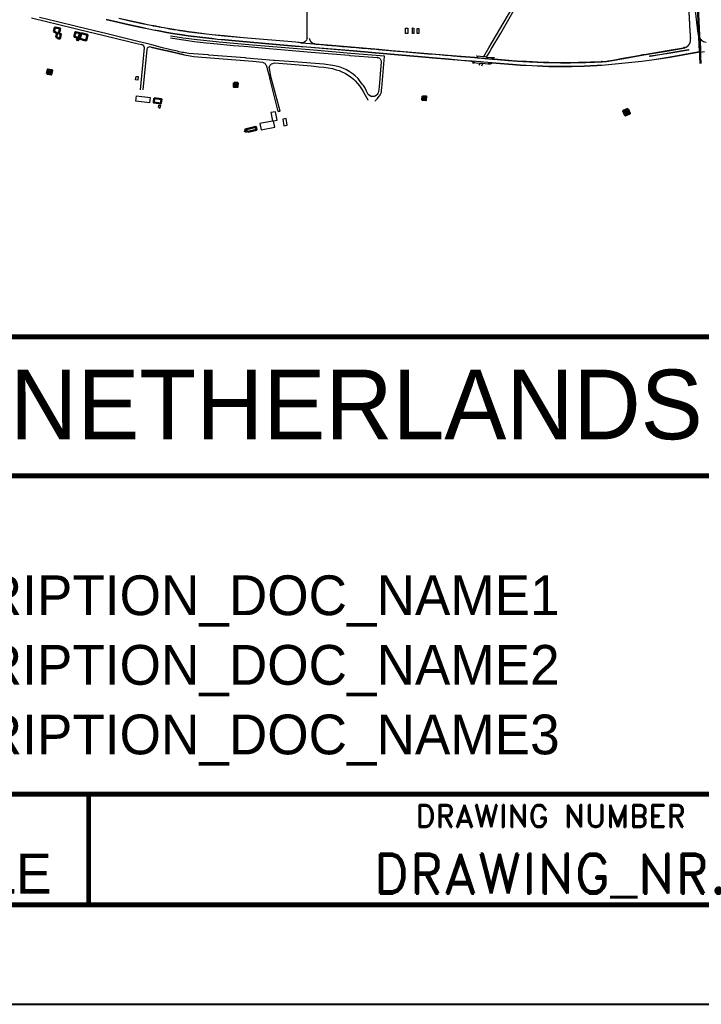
# Model space of a CAD drawing. Header units: millimetres. Extents: x 0 to 840, y 0 to 594.
# Drawn here: x 718.1 to 786.7, y 0 to 99 of the extents above; entities that cross this region are included whole.
import ezdxf
from ezdxf.enums import TextEntityAlignment as Align

# ---------------------------------------------------------------- set-up
doc = ezdxf.new("R2010")
doc.units = ezdxf.units.MM
doc.layers.add('AC-0000-BESTAAND-co-06', color=1, linetype='Continuous')
doc.styles.add('COMPRESSED', font='compressed.shx')
doc.styles.add('ROMAND', font='romand')

msp = doc.modelspace()

# ---------------------------------------------------------------- linework, layer by layer
at = {"transparency": 33554687}
msp.add_line((0, 0), (840, 0), dxfattribs=at)
at = {"transparency": 33554687, "const_width": 0.5}
msp.add_lwpolyline([(650, 10), (830, 10), (830, 67.145), (650, 67.145)], close=True, dxfattribs=at)
for points in [[(650, 53.145), (830, 53.145)], [(650, 21.145), (830, 21.145)], [(725.007, 21.145), (725.007, 10.145)]]:
    msp.add_lwpolyline(points, dxfattribs=at)
at = {"layer": 'AC-0000-BESTAAND-co-06', "linetype": 'Continuous', "lineweight": 13, "transparency": 33554687}
for p, q in [((786.336, 97.655), (785.998, 100.518)), ((727.953, 98.794), (726.773, 99.066)), ((727.948, 98.771), (726.768, 99.042)), ((728.635, 98.603), (727.948, 98.771)), ((728.641, 98.626), (727.953, 98.794)), ((729.097, 98.497), (728.635, 98.602)), ((729.102, 98.52), (728.641, 98.626)), ((730.337, 98.223), (729.097, 98.497)), ((730.343, 98.246), (729.102, 98.52)), ((730.88, 98.114), (730.338, 98.222)), ((730.885, 98.138), (730.343, 98.246)), ((731.524, 97.981), (730.88, 98.114)), ((731.529, 98.005), (730.885, 98.138)), ((732.068, 97.886), (731.524, 97.981)), ((732.072, 97.91), (731.529, 98.005)), ((732.693, 97.767), (732.068, 97.886)), ((732.698, 97.791), (732.072, 97.91)), ((733.246, 97.665), (732.693, 97.767)), ((733.251, 97.689), (732.698, 97.791)), ((733.917, 97.553), (733.247, 97.665)), ((733.921, 97.576), (733.251, 97.689)), ((734.401, 97.479), (733.917, 97.553)), ((734.405, 97.503), (733.921, 97.576)), ((735.025, 97.395), (734.401, 97.479)), ((735.028, 97.418), (734.405, 97.503)), ((735.609, 97.315), (735.025, 97.395)), ((735.612, 97.339), (735.028, 97.418)), ((736.204, 97.247), (735.61, 97.315)), ((736.207, 97.271), (735.612, 97.339)), ((736.794, 97.177), (736.204, 97.247)), ((736.797, 97.201), (736.207, 97.271)), ((737.4, 97.113), (736.795, 97.177)), ((737.402, 97.137), (736.797, 97.201)), ((737.985, 97.039), (737.399, 97.113)), ((737.988, 97.063), (737.402, 97.137)), ((738.706, 97), (737.988, 97.063)), ((786.495, 95.795), (786.427, 97.29)), ((786.536, 97.119), (786.599, 95.785)), ((738.704, 96.976), (737.986, 97.039)), ((739.776, 96.878), (738.704, 96.976)), ((739.778, 96.902), (738.706, 97)), ((743.888, 96.522), (739.776, 96.878)), ((743.89, 96.546), (739.778, 96.902)), ((745.793, 96.36), (743.888, 96.522)), ((745.795, 96.384), (743.89, 96.546)), ((746.972, 96.265), (745.793, 96.36)), ((746.974, 96.289), (745.795, 96.384)), ((765.051, 95.274), (764.79, 95.33)), ((765.054, 95.275), (765.761, 95.233)), ((764.364, 94.634), (764.268, 94.483)), ((764.683, 94.619), (764.364, 94.634)), ((764.561, 94.4), (764.683, 94.619)), ((765.407, 94.541), (764.683, 94.619)), ((720.808, 93.604), (721.339, 93.956)), ((720.897, 94.045), (721.25, 93.515)), ((739.602, 92.286), (740.015, 92.675)), ((739.614, 92.687), (740.003, 92.274)), ((758.566, 90.984), (758.982, 91.324)), ((758.944, 90.946), (758.605, 91.362))]:
    msp.add_line(p, q, dxfattribs=at)
at = {"layer": 'AC-0000-BESTAAND-co-06', "linetype": 'Continuous', "lineweight": 30, "transparency": 33554687}
for p, q in [((778.796, 89.859), (779.478, 89.599)), ((779.007, 89.389), (779.267, 90.07))]:
    msp.add_line(p, q, dxfattribs=at)
at = {"layer": 'AC-0000-BESTAAND-co-06', "linetype": 'Continuous', "lineweight": 13, "transparency": 33554687, "flags": 128}
for points in [[(786.557, 94.641), (786.325, 99.596), (786.178, 102.685), (786.068, 105.169), (785.796, 110.885), (785.796, 110.885), (785.713, 112.515), (785.694, 112.965), (785.673, 113.306), (785.658, 113.652), (785.638, 113.956), (785.609, 114.229), (785.571, 114.585), (785.519, 114.933), (785.455, 115.246), (785.376, 115.635), (785.272, 116.019), (785.156, 116.404), (784.98, 116.908), (784.818, 117.325), (784.67, 117.654), (784.479, 118.043), (784.282, 118.407), (784.11, 118.674)], [(786.643, 94.641), (786.411, 99.601), (786.265, 102.689), (786.154, 105.173), (785.882, 110.89), (785.882, 110.89), (785.8, 112.52), (785.78, 112.969), (785.759, 113.31), (785.744, 113.657), (785.724, 113.963), (785.695, 114.238), (785.657, 114.596), (785.605, 114.949), (785.54, 115.263), (785.46, 115.655), (785.355, 116.043), (785.238, 116.431), (785.061, 116.938), (784.898, 117.358), (784.748, 117.691), (784.556, 118.082), (784.358, 118.45), (784.187, 118.724)], [(746.992, 97.225), (747.016, 103.052), (747.016, 103.105)], [(764.79, 95.33), (765.293, 96.206), (766.724, 98.656), (768.131, 101.078), (768.473, 101.62), (769.347, 102.496)], [(765.054, 95.275), (765.322, 95.721), (765.517, 96.061), (766.477, 97.692), (767.683, 99.793), (768.358, 100.931), (768.508, 101.189)], [(719.244, 99.228), (720.889, 98.833), (721.735, 98.629), (723.92, 98.098), (726.584, 97.44), (729.043, 96.837), (729.736, 96.671), (730.337, 96.539), (730.421, 96.525), (730.421, 96.525)], [(746.557, 96.73), (745.851, 96.789), (740.593, 97.229), (738.647, 97.411), (737.435, 97.534), (736.862, 97.599), (735.663, 97.738), (735.079, 97.823), (734.474, 97.908), (734.197, 97.957), (733.906, 97.998), (733.569, 98.058), (733.174, 98.123), (732.944, 98.167), (732.733, 98.206), (732.597, 98.231), (732.344, 98.273), (732.114, 98.315), (731.989, 98.337), (731.767, 98.375), (731.552, 98.418), (731.459, 98.435), (731.307, 98.466), (731.105, 98.506), (730.928, 98.535), (730.39, 98.654), (729.146, 98.925), (728.058, 99.173)], [(757.114, 97.669), (756.884, 97.666), (756.88, 97.686), (756.89, 98.196), (757.122, 98.193), (757.114, 97.669)], [(757.741, 97.664), (757.598, 97.668), (757.598, 98.207), (757.737, 98.206), (757.741, 97.664)], [(758.074, 97.654), (758.076, 98.163), (758.25, 98.162), (758.249, 97.654), (758.074, 97.654)], [(733.233, 97.214), (734.323, 97.041), (734.784, 96.973), (735.628, 96.861), (736.819, 96.722), (737.602, 96.631), (739.585, 96.454), (740.662, 96.369), (743.186, 96.154), (745.491, 95.947), (747.386, 95.778)], [(753.836, 90.844), (753.885, 90.909), (754.063, 91.108), (754.259, 91.339), (754.33, 91.457), (754.395, 91.562), (754.471, 91.758), (754.49, 91.991), (754.499, 92.147), (754.776, 95.361), (751.395, 95.649), (748.032, 95.928), (744.801, 96.202), (741.501, 96.484), (738.138, 96.78), (735.633, 97.037), (734.812, 97.148), (734.482, 97.191), (734.341, 97.219), (733.26, 97.377)], [(786.336, 97.655), (786.345, 97.531), (786.345, 97.531), (786.372, 97.42), (786.417, 97.307), (786.47, 97.211), (786.534, 97.122), (786.615, 97.034), (786.696, 96.965), (786.796, 96.901), (786.897, 96.852), (787.008, 96.814), (787.139, 96.788)], [(731.254, 96.293), (732.287, 96.038), (733.219, 95.828), (734.608, 95.508), (735.22, 95.403), (735.574, 95.345), (741.543, 94.87), (742.492, 94.783), (742.629, 94.715), (742.724, 94.662), (742.812, 94.545), (742.875, 94.452), (742.926, 94.265), (742.976, 94.084), (743.234, 93.16), (743.376, 93.192), (743.201, 94.133), (743.189, 94.223), (743.221, 94.347), (743.252, 94.43), (743.329, 94.523), (743.405, 94.593), (743.548, 94.647), (743.715, 94.704), (744.989, 94.591), (747.412, 94.385), (748.188, 94.317), (748.687, 94.278), (749.114, 94.206), (749.537, 94.123), (749.92, 94.007), (750.204, 93.919), (750.554, 93.779), (750.835, 93.662), (751.166, 93.441), (751.42, 93.277), (751.667, 93.047), (751.828, 92.895), (752.07, 92.624), (752.268, 92.39), (752.481, 92.072), (752.646, 91.825), (752.85, 91.45), (753.104, 90.967), (753.108, 90.959)], [(746.391, 96.715), (747.765, 96.601)], [(763.608, 94.848), (762.501, 94.926), (761.257, 95.039), (759.603, 95.183), (758.915, 95.245), (757.72, 95.349), (755.389, 95.546), (751.621, 95.874), (746.972, 96.265)], [(786.495, 95.795), (783.329, 95.244), (781.922, 95.017), (780.678, 94.848), (776.645, 94.442), (776.168, 94.428), (775.52, 94.388), (774.877, 94.362), (774.334, 94.343), (773.618, 94.329), (773.101, 94.329), (772.456, 94.329), (771.929, 94.332), (771.309, 94.338), (770.715, 94.363), (770.152, 94.378), (769.651, 94.409), (769.042, 94.447), (768.48, 94.475), (767.258, 94.556), (765.59, 94.704), (764.771, 94.773), (764.465, 94.799), (763.603, 94.872), (762.503, 94.95), (761.26, 95.063), (759.605, 95.207), (758.917, 95.269), (757.722, 95.373), (755.391, 95.57), (751.623, 95.897), (746.974, 96.289)], [(747.767, 96.625), (747.799, 96.622), (749.485, 96.473), (751.844, 96.275), (754.223, 96.077), (755.484, 95.958), (761.607, 95.445), (763.843, 95.263), (763.851, 95.262)], [(781.88, 95.709), (783.217, 95.927), (785.082, 96.261)], [(763.841, 95.239), (763.857, 95.275), (764.105, 95.25), (764.161, 95.352), (764.048, 95.363), (764.06, 95.394), (764.79, 95.33)], [(786.504, 95.772), (783.333, 95.22), (781.925, 94.993), (780.681, 94.824), (776.646, 94.418), (776.169, 94.404), (775.521, 94.365), (774.877, 94.338), (774.335, 94.319), (773.619, 94.305), (773.101, 94.305), (772.456, 94.305), (771.929, 94.308), (771.309, 94.314), (770.715, 94.339), (770.151, 94.354), (769.65, 94.385), (769.04, 94.423), (768.479, 94.451), (767.256, 94.532), (765.586, 94.68)], [(765.761, 95.233), (765.809, 95.232), (765.802, 95.2), (765.642, 95.207), (765.586, 95.124), (765.826, 95.108), (765.826, 95.07)], [(765.826, 95.095), (765.828, 95.094), (767.298, 94.971), (768.003, 94.919), (768.518, 94.885), (769.088, 94.854), (769.691, 94.829), (770.191, 94.807), (770.74, 94.776), (771.315, 94.756), (771.916, 94.74), (773.102, 94.745), (773.629, 94.741), (774.305, 94.757), (774.869, 94.765), (775.518, 94.793), (776.666, 94.843)], [(786.599, 95.785), (786.97, 95.85)], [(764.364, 94.634), (763.642, 94.689), (763.643, 94.719), (763.799, 94.706), (763.849, 94.797), (763.615, 94.817), (763.603, 94.872)], [(765.407, 94.541), (765.41, 94.571), (765.264, 94.582), (765.319, 94.675), (765.58, 94.652), (765.59, 94.704)], [(729.779, 93.342), (730.007, 93.314), (729.963, 92.958), (729.734, 92.986), (729.779, 93.342)], [(744.293, 89.844), (744.084, 89.814), (743.234, 93.16), (743.234, 93.16)], [(744.084, 89.814), (744.293, 89.844), (743.376, 93.192), (743.376, 93.192)], [(731.125, 90.674), (729.749, 90.863), (729.824, 91.399), (731.199, 91.213), (731.125, 90.674)], [(732.111, 90.24), (732.046, 90.248), (732.07, 90.448), (732.223, 90.429), (732.186, 90.128), (732.099, 90.139), (732.111, 90.24)], [(742.373, 87.953), (743.739, 88.217), (743.614, 88.863), (743.99, 88.936), (743.825, 89.788), (743.357, 89.698), (743.379, 89.586), (743.523, 88.842), (742.249, 88.596), (742.373, 87.953)], [(744.535, 89.051), (744.645, 88.365), (744.984, 88.419), (744.874, 89.106), (744.535, 89.051)]]:
    msp.add_lwpolyline(points, dxfattribs=at)
for points in [[(747.386, 95.778), (751.226, 95.461), (751.309, 95.454), (754.087, 95.231), (754.049, 95.234, -0.431644), (754.44, 94.819), (754.44, 94.819), (754.421, 94.407), (754.251, 92.294), (754.22, 92.037), (754.189, 91.804), (754.147, 91.691), (754.118, 91.613), (754.029, 91.511), (753.962, 91.434), (753.833, 91.355), (753.734, 91.303), (753.556, 91.312), (753.434, 91.318), (753.274, 91.423), (753.139, 91.519), (752.971, 91.851), (752.797, 92.222), (752.652, 92.414), (752.549, 92.564), (752.279, 92.91), (752.116, 93.111), (751.816, 93.385), (751.621, 93.572), (751.221, 93.828), (750.949, 93.995), (750.646, 94.125), (750.33, 94.258), (749.901, 94.373), (749.577, 94.448), (748.667, 94.57), (745.647, 94.792), (743.701, 94.944), (743.62, 94.948), (740.845, 95.18), (740.77, 95.189), (737.116, 95.487), (737.039, 95.492), (735.528, 95.62), (735.075, 95.658), (734.884, 95.684), (734.555, 95.729), (734.408, 95.757), (734.125, 95.821), (733.952, 95.866), (733.273, 96.018), (732.997, 96.084), (732.424, 96.226), (731.365, 96.508), (730.845, 96.642), (729.965, 96.859), (729.014, 97.097), (727.692, 97.421), (726.858, 97.614), (725.592, 97.932), (723.93, 98.323), (721.733, 98.862), (720.073, 99.251)], [(746.992, 97.225, -0.44622), (746.304, 96.727), (746.304, 96.727), (746.304, 96.727), (745.849, 96.765), (740.591, 97.205), (738.645, 97.387), (737.433, 97.51), (736.859, 97.575), (735.66, 97.714), (735.075, 97.8), (734.47, 97.885), (734.193, 97.933), (733.902, 97.975), (733.565, 98.035), (733.17, 98.1), (732.94, 98.144), (732.729, 98.183), (732.592, 98.207), (732.34, 98.249), (732.11, 98.292), (731.985, 98.313), (731.763, 98.352), (731.548, 98.394), (731.454, 98.412), (731.303, 98.442), (731.101, 98.483), (730.924, 98.511), (730.385, 98.631), (729.141, 98.902), (728.052, 99.15)], [(730.229, 91.994), (730.619, 96.216), (730.619, 96.216, 0.16104), (730.562, 96.413), (730.562, 96.411, 0.142044), (730.421, 96.524), (730.421, 96.525), (730.337, 96.539)], [(734.608, 95.508), (733.219, 95.828), (732.287, 96.038), (731.253, 96.293), (731.253, 96.292, 0.407331), (730.851, 96.047), (730.851, 96.048), (730.463, 91.982)], [(785.367, 96.045, -0.995659), (785.38, 95.983), (785.38, 95.983), (783.59, 95.675), (782.495, 95.493), (781.524, 95.344), (781.524, 95.344, -1.013378), (781.515, 95.404), (781.515, 95.404), (782.494, 95.553), (783.591, 95.734), (785.367, 96.045)]]:
    msp.add_lwpolyline(points, format="xyb", dxfattribs=at)
at = {"layer": 'AC-0000-BESTAAND-co-06', "linetype": 'Continuous', "lineweight": 30, "transparency": 33554687, "flags": 128}
for points in [[(721.499, 97.814), (721.606, 98.266), (721.795, 98.238), (722.13, 98.16), (722.01, 97.639), (722.212, 97.593), (722.103, 97.129), (721.903, 97.172), (721.915, 97.227), (721.744, 97.268), (721.848, 97.713), (721.681, 97.751), (721.685, 97.771), (721.499, 97.814)], [(723.557, 97.313), (723.673, 97.797), (724.129, 97.688), (723.961, 96.976), (723.821, 97.009), (723.875, 97.236), (723.557, 97.313)], [(724.237, 97.672), (724.895, 97.513), (724.768, 96.96), (724.11, 97.113), (724.237, 97.672)], [(720.808, 93.604), (720.897, 94.045), (721.339, 93.956), (721.25, 93.515), (720.808, 93.604)], [(739.614, 92.687), (740.015, 92.675), (740.003, 92.274), (739.602, 92.286), (739.614, 92.687)], [(731.613, 91.159), (732.327, 91.063), (732.267, 90.603), (731.552, 90.697), (731.613, 91.159)], [(758.605, 91.362), (758.982, 91.324), (758.944, 90.946), (758.566, 90.984), (758.605, 91.362)], [(740.762, 87.764), (740.741, 87.854), (740.799, 87.868), (740.767, 88.004), (741.839, 88.251), (741.903, 87.976), (741.031, 87.776), (741.02, 87.823), (740.762, 87.764)]]:
    msp.add_lwpolyline(points, dxfattribs=at)
msp.add_lwpolyline([(779.267, 90.07), (778.796, 89.859), (779.007, 89.389), (779.478, 89.599)], close=True, dxfattribs=at)
at = {"layer": 'AC-0000-BESTAAND-co-06', "linetype": 'Continuous', "lineweight": 13, "transparency": 33554687}
msp.add_rational_spline([(747.211, 97.161), (747.265, 96.87), (747.473, 96.659), (747.762, 96.602), (747.762, 96.602), (747.762, 96.601), (747.762, 96.601), (748.336, 96.55), (748.91, 96.5), (749.483, 96.449), (750.269, 96.383), (751.056, 96.317), (751.842, 96.251), (752.635, 96.185), (753.428, 96.119), (754.221, 96.053), (754.641, 96.013), (755.061, 95.974), (755.482, 95.934), (757.523, 95.763), (759.564, 95.592), (761.605, 95.421), (762.35, 95.361), (763.096, 95.3), (763.841, 95.239), (764.124, 95.215), (764.407, 95.191), (764.689, 95.167), (764.786, 95.159), (764.883, 95.15), (764.979, 95.142), (765.261, 95.118), (765.544, 95.094), (765.826, 95.07), (766.316, 95.029), (766.806, 94.988), (767.296, 94.947), (767.531, 94.929), (767.766, 94.912), (768.001, 94.895), (768.173, 94.884), (768.345, 94.872), (768.516, 94.861), (768.707, 94.851), (768.897, 94.841), (769.087, 94.83), (769.288, 94.822), (769.489, 94.814), (769.69, 94.805), (769.857, 94.798), (770.023, 94.79), (770.19, 94.783), (770.373, 94.773), (770.556, 94.762), (770.739, 94.752), (770.931, 94.745), (771.123, 94.739), (771.314, 94.732), (771.515, 94.727), (771.715, 94.722), (771.916, 94.716), (772.311, 94.718), (772.707, 94.719), (773.102, 94.721), (773.278, 94.72), (773.453, 94.719), (773.629, 94.717), (773.854, 94.723), (774.08, 94.728), (774.305, 94.733), (774.493, 94.735), (774.681, 94.738), (774.869, 94.741), (775.086, 94.75), (775.302, 94.76), (775.519, 94.769), (775.901, 94.786), (776.284, 94.802), (776.667, 94.819), (776.901, 94.827), (777.143, 94.844), (777.377, 94.886), (778.437, 95.072), (779.497, 95.272), (780.558, 95.461), (780.999, 95.54), (781.443, 95.616), (781.884, 95.685), (782.33, 95.758), (782.775, 95.83), (783.221, 95.903), (783.8, 96.007), (784.378, 96.11), (784.956, 96.214), (785.042, 96.247), (785.26, 96.312), (785.348, 96.433), (785.426, 96.541), (785.526, 96.643), (785.554, 96.776), (785.589, 96.945), (785.599, 97.114), (785.593, 97.284), (785.583, 97.553), (785.533, 97.822), (785.533, 98.091), (785.508, 98.572), (785.484, 99.053), (785.459, 99.534), (785.448, 99.656), (785.436, 99.777), (785.424, 99.899), (785.416, 100.012), (785.377, 100.23), (785.283, 100.347), (785.182, 100.473), (785.046, 100.612), (784.915, 100.698), (784.791, 100.781), (784.562, 100.805), (784.44, 100.803), (784.32, 100.812), (784.199, 100.821), (784.079, 100.83)], [1, 0.885137700689, 0.885137700689, 1, 1, 1, 1, 1, 1, 1, 1, 1, 1, 1, 1, 1, 1, 1, 1, 1, 1, 1, 1, 1, 1, 1, 1, 1, 1, 1, 1, 1, 1, 1, 1, 1, 1, 1, 1, 1, 1, 1, 1, 1, 1, 1, 1, 1, 1, 1, 1, 1, 1, 1, 1, 1, 1, 1, 1, 1, 1, 1, 1, 1, 1, 1, 1, 1, 1, 1, 1, 1, 1, 1, 1, 1, 1, 1, 1, 1, 1, 1, 1, 1, 1, 1, 1, 1, 1, 1, 1, 1, 1, 1, 1, 1, 1, 1, 1, 1, 1, 1, 1, 1, 1, 1, 1, 1, 1, 1, 1, 1, 1, 1, 1, 1, 1, 1, 1, 1, 1, 1, 1, 1], degree=3, knots=[0, 0, 0, 0, 0.111111, 0.111111, 0.111111, 0.115741, 0.115741, 0.115741, 0.12037, 0.12037, 0.12037, 0.125, 0.125, 0.125, 0.12963, 0.12963, 0.12963, 0.134259, 0.134259, 0.134259, 0.138889, 0.138889, 0.138889, 0.143519, 0.143519, 0.143519, 0.148148, 0.148148, 0.148148, 0.152778, 0.152778, 0.152778, 0.157407, 0.157407, 0.157407, 0.162037, 0.162037, 0.162037, 0.166667, 0.166667, 0.166667, 0.171296, 0.171296, 0.171296, 0.175926, 0.175926, 0.175926, 0.180556, 0.180556, 0.180556, 0.185185, 0.185185, 0.185185, 0.189815, 0.189815, 0.189815, 0.194444, 0.194444, 0.194444, 0.199074, 0.199074, 0.199074, 0.203704, 0.203704, 0.203704, 0.208333, 0.208333, 0.208333, 0.212963, 0.212963, 0.212963, 0.217593, 0.217593, 0.217593, 0.222222, 0.222222, 0.222222, 0.333333, 0.333333, 0.333333, 0.348315, 0.348315, 0.348315, 0.416198, 0.416198, 0.416198, 0.444444, 0.444444, 0.444444, 0.5, 0.5, 0.5, 0.555556, 0.555556, 0.555556, 0.578552, 0.578552, 0.578552, 0.599044, 0.599044, 0.599044, 0.625145, 0.625145, 0.625145, 0.666667, 0.666667, 0.666667, 0.722222, 0.722222, 0.722222, 0.777778, 0.777778, 0.777778, 0.813398, 0.813398, 0.813398, 0.851994, 0.851994, 0.851994, 0.888889, 0.888889, 0.888889, 1, 1, 1, 1], dxfattribs=at)
msp.add_open_spline([(777.214, 94.883), (777.267, 94.891), (777.32, 94.9), (777.374, 94.909), (778.435, 95.093), (779.492, 95.3), (780.554, 95.485), (780.676, 95.506), (780.799, 95.527), (780.922, 95.548)], degree=3, knots=[0, 0, 0, 0, 0.043011, 0.043011, 0.043011, 0.900865, 0.900865, 0.900865, 1, 1, 1, 1], dxfattribs=at)
for p in [(784.952, 96.238), (776.666, 94.843)]:
    msp.add_point(p, dxfattribs=at)

# ---------------------------------------------------------------- texts
at = {"transparency": 33554687}
for s, width, gutter_width, insert, char_height, attachment_point, style in [('TRINSEO NETHERLANDS B.V.', 170.25001, 10, (740, 56.74), 7, 8, 'COMPRESSED'), ('DRAWING NUMBER', 39.22067, 11.25, (771.5, 18.942), 2.25, 5, 'ROMAND')]:
    msp.add_mtext_dynamic_manual_height_columns(s, width=width, gutter_width=gutter_width, heights=[0], dxfattribs=dict(at, insert=insert, char_height=char_height, attachment_point=attachment_point, style=style))
for tag, p in [('DESCRIPTION_DOC_NAME1', (736, 41.145)), ('DESCRIPTION_DOC_NAME2', (736, 34.145)), ('DESCRIPTION_DOC_NAME3', (736, 27.145)), ('SCALE', (712.5, 13.145))]:
    msp.add_attdef(tag, text='XXX', height=4, dxfattribs=at).set_placement(p, align=Align.MIDDLE_CENTER)
at = {"transparency": 33554687, "style": 'ROMAND'}
msp.add_attdef('DRAWING_NR.', text='XXX', height=4, dxfattribs=at).set_placement((771.5, 13.145), align=Align.MIDDLE_CENTER)

doc.saveas('drawing.dxf')
